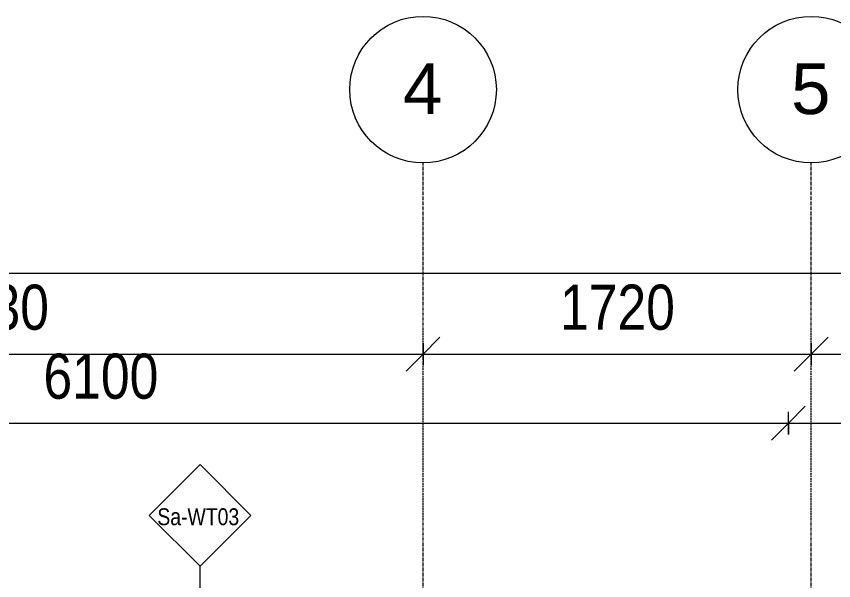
# Model space of a CAD drawing. Header units: millimetres. Extents: x -13951 to 24706, y -4881 to 8681.
# Drawn here: x -5281 to -1657, y 5992 to 8496 of the extents above; entities that cross this region are included whole.
import ezdxf

# ---------------------------------------------------------------- set-up
doc = ezdxf.new("R2010")
doc.units = ezdxf.units.MM
doc.linetypes.add('Grid Line', pattern=[22.225, 12.7, -3.175, 3.175, -3.175])
for name, color, linetype, lineweight in [('A-ANNO-DIMS', 211, 'Continuous', 9), ('A-ANNO-DIMS-50', 211, 'Continuous', 9), ('A-WALL-IDEN', 7, 'Continuous', 18), ('S-GRID', 1, 'Continuous', 9), ('S-GRID-IDEN', 1, 'Continuous', 9)]:
    doc.layers.add(name, color=color, linetype=linetype, lineweight=lineweight)
doc.styles.add('Arial Narrow', font='ARIALN.TTF', dxfattribs={"height": 75})
doc.styles.add('Arial Narrow_2', font='ARIALN.TTF', dxfattribs={"height": 200})
doc.styles.add('Arial_1', font='arial.ttf', dxfattribs={"height": 225})
doc.dimstyles.new('dimension_line_3MM', dxfattribs={"dimscale": 304.8, "dimtxt": 204.686195, "dimasz": 0.492126, "dimexe": 0.164042, "dimexo": 0.0625, "dimgap": 0.164042, "dimtad": 1, "dimdec": 0, "dimrnd": 10, "dimzin": 0, "dimdsep": 46, "dimtxsty": 'Arial Narrow_2', "dimblk1": 'OBLIQUE', "dimblk2": 'OBLIQUE', "dimsah": 1, "dimcen": 0.09, "dimdle": 0.164042, "dimazin": 0, "dimtfac": 1, "dimtdec": 4, "dimtix": 1, "dimtmove": 0, "dimatfit": 3, "dimfxl": 0.164042, "dimfxlon": 1, "dimtvp": 1, "dimtolj": 1, "dimtzin": 0, "dimarcsym": 2})

# ---------------------------------------------------------------- blocks, each defined once
blk = doc.blocks.new('Grid - M_Grid Head - Circle-24584-BLOCKWORK RF PLAN')
at = {"layer": 'S-GRID-IDEN'}
blk.add_circle((0, 0), 6.5, dxfattribs=at)
blk = doc.blocks.new('M_Wall Tag1 - 12mm 2-498188-BLOCKWORK RF PLAN')
at = {"layer": 'A-WALL-IDEN', "lineweight": 9}
for p, q in [((-4.487, 0), (0.021, 4.507)), ((0.021, 4.507), (4.528, 0)), ((-4.487, 0), (0.021, -4.507)), ((0.021, -4.507), (4.528, 0))]:
    blk.add_line(p, q, dxfattribs=at)
blk = doc.blocks.new('DIMBLOCK71-BLOCKWORK RF PLAN')
at = {"layer": 'A-ANNO-DIMS-50', "lineweight": 18, "transparency": 16777216}
for p, q in [((-12056.8, 7357), (-11981.8, 7432)), ((12943.2, 7357), (13018.2, 7432)), ((-12056.8, 7357), (-12131.8, 7282)), ((12943.2, 7357), (12868.2, 7282))]:
    blk.add_line(p, q, dxfattribs=at)
at = {"layer": 'A-ANNO-DIMS-50', "transparency": 16777216}
for p, q in [((-12056.8, 7307), (-12056.8, 7407)), ((12943.2, 7307), (12943.2, 7407)), ((-12106.8, 7357), (12993.2, 7357)), ((-12056.8, 7357), (-12056.8, 7307)), ((12943.2, 7357), (12943.2, 7307))]:
    blk.add_line(p, q, dxfattribs=at)
at = {"layer": 'A-ANNO-DIMS-50', "color": 0, "transparency": 16777216, "insert": (126.4, 7665.5), "char_height": 200, "width": 760.263, "attachment_point": 1, "line_spacing_factor": 0.974696, "style": 'Arial Narrow_2'}
blk.add_mtext('25000', dxfattribs=at)
blk = doc.blocks.new('_Oblique')
at = {"color": 0, "linetype": 'ByBlock', "lineweight": -2}
blk.add_line((-0.5, -0.5), (0.5, 0.5), dxfattribs=at)
blk = doc.blocks.new('DIMBLOCK75-BLOCKWORK RF PLAN')
at = {"layer": 'A-ANNO-DIMS-50', "lineweight": 18, "transparency": 16777216}
for p, q in [((-7307.2, 6997), (-7232.2, 7072)), ((-3477.2, 6997), (-3402.2, 7072)), ((-7307.2, 6997), (-7382.2, 6922)), ((-3477.2, 6997), (-3552.2, 6922))]:
    blk.add_line(p, q, dxfattribs=at)
at = {"layer": 'A-ANNO-DIMS-50', "transparency": 16777216}
for p, q in [((-7307.2, 7047), (-7307.2, 6947)), ((-7307.2, 6997), (-7307.2, 7047)), ((-3477.2, 7047), (-3477.2, 6947)), ((-3477.2, 6997), (-3477.2, 7047)), ((-7307.2, 6997), (-3477.2, 6997))]:
    blk.add_line(p, q, dxfattribs=at)
at = {"layer": 'A-ANNO-DIMS-50', "color": 0, "transparency": 16777216, "insert": (-5645.6, 7305.5), "char_height": 200, "width": 608.21, "attachment_point": 1, "line_spacing_factor": 0.974696, "style": 'Arial Narrow_2'}
blk.add_mtext('3830', dxfattribs=at)
blk = doc.blocks.new('DIMBLOCK76-BLOCKWORK RF PLAN')
at = {"layer": 'A-ANNO-DIMS-50', "lineweight": 18, "transparency": 16777216}
for p, q in [((-3477.2, 6997), (-3402.2, 7072)), ((-1756.2, 6997), (-1681.2, 7072)), ((-3477.2, 6997), (-3552.2, 6922)), ((-1756.2, 6997), (-1831.2, 6922))]:
    blk.add_line(p, q, dxfattribs=at)
at = {"layer": 'A-ANNO-DIMS-50', "transparency": 16777216}
for p, q in [((-3477.2, 7047), (-3477.2, 6947)), ((-3477.2, 6997), (-3477.2, 7047)), ((-1756.2, 7047), (-1756.2, 6947)), ((-1756.2, 6997), (-1756.2, 7047)), ((-3477.2, 6997), (-1756.2, 6997))]:
    blk.add_line(p, q, dxfattribs=at)
at = {"layer": 'A-ANNO-DIMS-50', "color": 0, "transparency": 16777216, "insert": (-2870.1, 7305.5), "char_height": 200, "width": 608.21, "attachment_point": 1, "line_spacing_factor": 0.974696, "style": 'Arial Narrow_2'}
blk.add_mtext('1720', dxfattribs=at)
blk = doc.blocks.new('DIMBLOCK77-BLOCKWORK RF PLAN')
at = {"layer": 'A-ANNO-DIMS-50', "lineweight": 18, "transparency": 16777216}
for p, q in [((-1756.2, 6997), (-1681.2, 7072)), ((593.8, 6997), (668.8, 7072)), ((-1756.2, 6997), (-1831.2, 6922)), ((593.8, 6997), (518.8, 6922))]:
    blk.add_line(p, q, dxfattribs=at)
at = {"layer": 'A-ANNO-DIMS-50', "transparency": 16777216}
for p, q in [((-1756.2, 7047), (-1756.2, 6947)), ((-1756.2, 6997), (-1756.2, 7047)), ((593.8, 7047), (593.8, 6947)), ((593.8, 6997), (593.8, 7047)), ((-1756.2, 6997), (593.8, 6997))]:
    blk.add_line(p, q, dxfattribs=at)
at = {"layer": 'A-ANNO-DIMS-50', "color": 0, "transparency": 16777216, "insert": (-834.6, 7305.5), "char_height": 200, "width": 608.21, "attachment_point": 1, "line_spacing_factor": 0.974696, "style": 'Arial Narrow_2'}
blk.add_mtext('2350', dxfattribs=at)
blk = doc.blocks.new('DIMBLOCK86-BLOCKWORK RF PLAN')
at = {"layer": 'A-ANNO-DIMS-50', "lineweight": 18, "transparency": 16777216}
for p, q in [((-7956.8, 6691), (-7881.8, 6766)), ((-1857.2, 6691), (-1782.2, 6766)), ((-7956.8, 6691), (-8031.8, 6616)), ((-1857.2, 6691), (-1932.2, 6616))]:
    blk.add_line(p, q, dxfattribs=at)
at = {"layer": 'A-ANNO-DIMS-50', "transparency": 16777216}
for p, q in [((-7956.8, 6641), (-7956.8, 6741)), ((-1857.2, 6641), (-1857.2, 6741)), ((-7956.8, 6691), (-1857.2, 6691)), ((-7956.8, 6691), (-7956.8, 6641)), ((-1857.2, 6691), (-1857.2, 6641))]:
    blk.add_line(p, q, dxfattribs=at)
at = {"layer": 'A-ANNO-DIMS-50', "color": 0, "transparency": 16777216, "insert": (-5160.4, 6999.5), "char_height": 200, "width": 608.21, "attachment_point": 1, "line_spacing_factor": 0.974696, "style": 'Arial Narrow_2'}
blk.add_mtext('6100', dxfattribs=at)
blk = doc.blocks.new('DIMBLOCK87-BLOCKWORK RF PLAN')
at = {"layer": 'A-ANNO-DIMS-50', "lineweight": 18, "transparency": 16777216}
for p, q in [((-1857.2, 6691), (-1782.2, 6766)), ((2843.2, 6691), (2918.2, 6766)), ((-1857.2, 6691), (-1932.2, 6616)), ((2843.2, 6691), (2768.2, 6616))]:
    blk.add_line(p, q, dxfattribs=at)
at = {"layer": 'A-ANNO-DIMS-50', "transparency": 16777216}
for p, q in [((-1857.2, 6641), (-1857.2, 6741)), ((2843.2, 6641), (2843.2, 6741)), ((-1857.2, 6691), (2843.2, 6691)), ((-1857.2, 6691), (-1857.2, 6641)), ((2843.2, 6691), (2843.2, 6641))]:
    blk.add_line(p, q, dxfattribs=at)
at = {"layer": 'A-ANNO-DIMS-50', "color": 0, "transparency": 16777216, "insert": (239.6, 6999.5), "char_height": 200, "width": 608.21, "attachment_point": 1, "line_spacing_factor": 0.974696, "style": 'Arial Narrow_2'}
blk.add_mtext('4700', dxfattribs=at)

msp = doc.modelspace()

# ---------------------------------------------------------------- linework, layer by layer
at = {"layer": 'A-WALL-IDEN', "lineweight": 9}
msp.add_line((-4466.1, 5879.8), (-4466.1, 6056.3), dxfattribs=at)
at = {"layer": 'S-GRID', "linetype": 'Grid Line'}
for p, q in [((-3477.2, -4231.5), (-3477.2, 7845.7)), ((-1756.2, -4231.5), (-1756.2, 7845.7))]:
    msp.add_line(p, q, dxfattribs=at)

# ---------------------------------------------------------------- block references
at = {"layer": 'A-WALL-IDEN', "lineweight": 9, "xscale": 49.99999999999998, "yscale": 49.99999999999998, "zscale": 49.99999999999998}
msp.add_blockref('M_Wall Tag1 - 12mm 2-498188-BLOCKWORK RF PLAN', (-4467.2, 6281.7), dxfattribs=at)
at = {"layer": 'S-GRID-IDEN', "xscale": 49.99999999999998, "yscale": 49.99999999999998, "zscale": 49.99999999999998}
for p in [(-3477.2, 8170.7), (-1756.2, 8170.7)]:
    msp.add_blockref('Grid - M_Grid Head - Circle-24584-BLOCKWORK RF PLAN', p, dxfattribs=at)

# ---------------------------------------------------------------- texts
at = {"layer": 'A-WALL-IDEN', "lineweight": 9, "insert": (-4655.3, 6313.4), "char_height": 75, "width": 452.953, "attachment_point": 1, "style": 'Arial Narrow'}
msp.add_mtext('Sa-WT03', dxfattribs=at)

# ---------------------------------------------------------------- dimensions: what is measured, and where the dimension line sits
at = {"layer": 'A-ANNO-DIMS'}
for base, p1, p2, override, picture, middle in [((12943.2, 7357), (-12056.8, 7307), (12943.2, 7307), {"dimpost": '<>', "dimfxl": 25000}, 'DIMBLOCK71-BLOCKWORK RF PLAN', (443.2, 7509.2)), ((-3477.2, 6997), (-7307.2, 7047), (-3477.2, 7047), {"dimpost": '<>', "dimfxl": 3830}, 'DIMBLOCK75-BLOCKWORK RF PLAN', (-5392.2, 7149.2)), ((-1756.2, 6997), (-3477.2, 7047), (-1756.2, 7047), {"dimpost": '<>', "dimfxl": 1721.006201}, 'DIMBLOCK76-BLOCKWORK RF PLAN', (-2616.7, 7149.2)), ((593.8, 6997), (-1756.2, 7047), (593.8, 7047), {"dimpost": '<>', "dimfxl": 2350}, 'DIMBLOCK77-BLOCKWORK RF PLAN', (-581.2, 7149.2)), ((-1857.2, 6691), (-7956.8, 6641), (-1857.2, 6641), {"dimpost": '<>', "dimfxl": 6099.577552}, 'DIMBLOCK86-BLOCKWORK RF PLAN', (-4907, 6843.1)), ((2843.2, 6691), (-1857.2, 6641), (2843.2, 6641), {"dimpost": '<>', "dimfxl": 4700.422449}, 'DIMBLOCK87-BLOCKWORK RF PLAN', (493, 6843.1))]:
    dim = msp.add_linear_dim(base=base, p1=p1, p2=p2, dimstyle='dimension_line_3MM', override=override, dxfattribs=at)
    dim.commit()
    dim.dimension.update_dxf_attribs({"geometry": picture, "text_midpoint": middle})

# ---------------------------------------------------------------- next in the draw order: texts
at = {"layer": 'S-GRID-IDEN', "char_height": 225, "width": 212.447, "attachment_point": 1, "style": 'Arial_1', "bg_fill": 3, "box_fill_scale": 1.25, "bg_fill_color": 256, "bg_fill_true_color": 13158600, "bg_fill_transparency": 0}
for s, insert in [('4', (-3566.5, 8287)), ('5', (-1845.5, 8287))]:
    msp.add_mtext(s, dxfattribs=dict(at, insert=insert))

doc.saveas('drawing.dxf')
